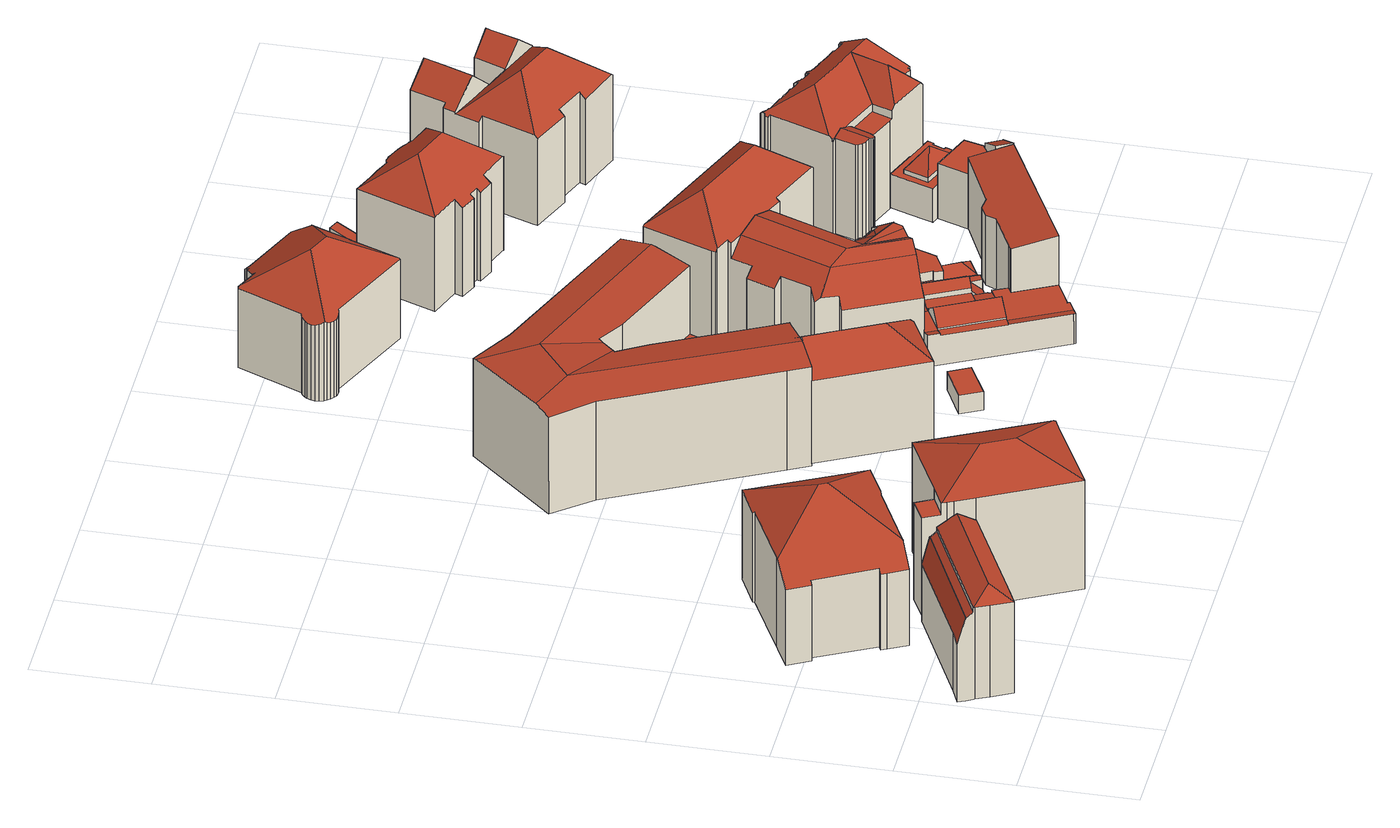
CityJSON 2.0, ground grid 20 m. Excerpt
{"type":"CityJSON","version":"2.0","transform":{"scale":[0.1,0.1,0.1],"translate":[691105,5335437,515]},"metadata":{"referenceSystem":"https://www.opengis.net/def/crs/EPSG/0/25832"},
"CityObjects":{
"building1":{"type":"Building","attributes":{"Gemeindeschluessel":"09162000","HoeheDach":"535.017","HoeheGrund":"515.490","Methode":"2000","NiedrigsteTraufeDesGebaeudes":"526.383","Geometrietyp2DReferenz":"3000","function":"31001_9998","roofType":"3200","measuredHeight":19.53,"storeysAboveGround":4},"geometry":[{"type":"MultiSurface","lod":"2","boundaries":[[[0,1,2,3]],[[4,5,6,7,8,9,10,11,12,13]],[[14,15,16,17]],[[18,2,1,19,20]],[[21,22,23,24,25,26]],[[27,28,22,21,29,30]],[[10,9,31,32]],[[0,33,27,30,34,1]],[[34,30,29,21,26,19,1]],[[31,9,8,16,15]],[[3,2,18,35]],[[36,37,38,35,18,20,39,40,32,31,15,14]],[[40,39,12,11]],[[28,27,33,0,3,35,38,37,36,14,17,7,6,5,4,24,23,22]],[[40,11,10,32]],[[20,19,26,25,13,12,39]],[[17,16,8,7]],[[4,13,25,24]]],"semantics":{"surfaces":[{"type":"WallSurface"},{"type":"RoofSurface"},{"type":"GroundSurface"}],"values":[0,0,0,1,0,0,0,0,1,1,0,0,0,2,1,1,0,0]}}]},
"building2":{"type":"Building","attributes":{"Gemeindeschluessel":"09162000","HoeheDach":"539.490","HoeheGrund":"516.291","Methode":"2000","NiedrigsteTraufeDesGebaeudes":"530.683","Geometrietyp2DReferenz":"3000","function":"31001_9998","roofType":"3200","measuredHeight":23.2,"storeysAboveGround":3},"geometry":[{"type":"MultiSurface","lod":"2","boundaries":[[[41,42,43,44]],[[45,46,47,48]],[[49,50,51,52]],[[42,47,46,53,54,55,56,57,58,59,60,61,43]],[[62,63,50,49]],[[62,49,52,64,65,66,67,68,45,48,41,44,69,70,71,72,73,74,75]],[[76,77,74,73]],[[68,53,46,45]],[[48,47,42,41]],[[58,78,77,59]],[[43,61,60,79,71,70,69,44]],[[66,55,54,67]],[[75,78,63,62]],[[71,79,80,72]],[[74,77,78,75]],[[72,80,76,73]],[[59,77,76,80,79,60]],[[51,50,63,78,58,57]],[[67,54,53,68]],[[66,65,64,52,51,57,56,55]]],"semantics":{"surfaces":[{"type":"WallSurface"},{"type":"RoofSurface"},{"type":"GroundSurface"}],"values":[0,0,0,1,0,2,0,0,0,1,0,0,0,0,0,0,1,1,0,0]}}]},
"building3":{"type":"Building","attributes":{"Gemeindeschluessel":"09162000","HoeheDach":"541.440","HoeheGrund":"516.565","Methode":"2000","NiedrigsteTraufeDesGebaeudes":"535.180","Geometrietyp2DReferenz":"3000","function":"31001_9998","roofType":"3200","measuredHeight":24.88,"storeysAboveGround":5},"geometry":[{"type":"MultiSurface","lod":"2","boundaries":[[[81,82,83,84,85,86,87]],[[88,89,81,87,90,91,92]],[[87,86,93,94,90]],[[95,96,93,97,98]],[[99,98,97,85,84]],[[96,100,94,93]],[[88,92,101,102]],[[103,84,83,104]],[[100,102,101,105,94]],[[95,98,99,106]],[[85,97,93,86]],[[88,102,100,96,95,106,103,104,107,89]],[[106,99,84,103]],[[107,82,81,89]],[[104,83,82,107]],[[91,90,94,105]],[[91,105,101,92]]],"semantics":{"surfaces":[{"type":"RoofSurface"},{"type":"WallSurface"},{"type":"GroundSurface"}],"values":[0,1,0,1,0,1,1,1,1,1,0,2,1,1,1,1,0]}}]},
"building4":{"type":"Building","attributes":{"Gemeindeschluessel":"09162000","HoeheDach":"536.538","HoeheGrund":"516.279","Methode":"2000","NiedrigsteTraufeDesGebaeudes":"531.311","Geometrietyp2DReferenz":"3000","function":"31001_9998","roofType":"3200","measuredHeight":20.26,"storeysAboveGround":5},"geometry":[{"type":"MultiSurface","lod":"2","boundaries":[[[108,109,110,111,112]],[[108,112,113,114]],[[115,116,117,118,119]],[[108,114,120,121,116,115,122,109]],[[122,123,110,109]],[[123,124,111,110]],[[117,116,121,125]],[[126,120,114,113]],[[119,118,124,123]],[[126,113,112,111,124,118,117,125]],[[115,119,123,122]],[[120,126,125,121]]],"semantics":{"surfaces":[{"type":"WallSurface"},{"type":"GroundSurface"},{"type":"RoofSurface"}],"values":[0,0,0,1,0,2,0,0,2,2,0,0]}}]},
"building5":{"type":"Building","attributes":{"Gemeindeschluessel":"09162000","HoeheDach":"536.020","HoeheGrund":"515.800","Methode":"2000","NiedrigsteTraufeDesGebaeudes":"534.341","Geometrietyp2DReferenz":"3000","function":"31001_9998","roofType":"3100","measuredHeight":20.22,"storeysAboveGround":4},"geometry":[{"type":"MultiSurface","lod":"2","boundaries":[[[127,128,129,130,131]],[[132,133,134,135]],[[136,137,138,139]],[[140,141,142,132,135,143,144]],[[133,132,142,145]],[[146,143,135,134]],[[131,147,148,127]],[[149,150,137,136]],[[140,144,151,152,153,154]],[[155,140,154,156]],[[146,157,151,144,143]],[[158,153,152,159]],[[151,157,159,152]],[[150,149,160,161]],[[139,138,129,128]],[[146,134,133,145,160,149,136,139,128,127,148,162,163,158,159,157]],[[150,161,164,155,130,129,138,137]],[[165,156,154,153,158,163]],[[148,147,166,162]],[[164,141,140,155]],[[166,165,163,162]],[[166,147,131,130,155,156,165]],[[160,145,142,141,164,161]]],"semantics":{"surfaces":[{"type":"WallSurface"},{"type":"RoofSurface"},{"type":"GroundSurface"}],"values":[0,0,0,1,0,0,0,0,1,1,0,0,0,0,0,2,1,0,0,1,0,1,0]}}]},
"building6":{"type":"Building","attributes":{"Gemeindeschluessel":"09162000","HoeheDach":"520.263","HoeheGrund":"516.763","Methode":"1000","NiedrigsteTraufeDesGebaeudes":"520.263","Geometrietyp2DReferenz":"3000","function":"31001_2000","roofType":"1000","measuredHeight":3.5,"storeysAboveGround":1},"geometry":[{"type":"MultiSurface","lod":"2","boundaries":[[[167,168,169,170]],[[167,171,172,168]],[[169,173,174,170]],[[168,172,173,169]],[[170,174,171,167]],[[173,172,171,174]]],"semantics":{"surfaces":[{"type":"GroundSurface"},{"type":"WallSurface"},{"type":"RoofSurface"}],"values":[0,1,1,1,1,2]}}]},
"building7":{"type":"Building","attributes":{"Gemeindeschluessel":"09162000","HoeheDach":"521.580","HoeheGrund":"516.445","Methode":"1000","NiedrigsteTraufeDesGebaeudes":"521.580","Geometrietyp2DReferenz":"3000","function":"31001_9998","roofType":"1000","measuredHeight":5.13,"storeysAboveGround":1},"geometry":[{"type":"MultiSurface","lod":"2","boundaries":[[[175,176,177,178]],[[175,178,179,180,181,182,183,184,185,186,187,188,189,190,191,192,193]],[[191,194,195,192]],[[188,187,196,197,198,189]],[[184,199,200,185]],[[179,201,202,180]],[[198,203,194,191,190,189]],[[193,204,176,175]],[[185,200,205,186]],[[197,196,205,200,199,206,207,208,202,201,177,176,204,195,194,203,198]],[[178,177,201,179]],[[186,205,196,187]],[[181,208,207,182]],[[183,206,199,184]],[[182,207,206,183]],[[180,202,208,181]],[[192,195,204,193]]],"semantics":{"surfaces":[{"type":"WallSurface"},{"type":"GroundSurface"},{"type":"RoofSurface"}],"values":[0,1,0,0,0,0,0,0,0,2,0,0,0,0,0,0,0]}}]},
"building8":{"type":"Building","attributes":{"Gemeindeschluessel":"09162000","HoeheDach":"517.161","HoeheGrund":"515.432","Methode":"1000","NiedrigsteTraufeDesGebaeudes":"517.161","Geometrietyp2DReferenz":"3000","function":"51009_1610","roofType":"1000","measuredHeight":1.73},"geometry":[{"type":"MultiSurface","lod":"2","boundaries":[[[209,210,211,212]],[[213,214,215,216]],[[217,213,216,218,209,212]],[[211,210,219,215,214,220]],[[218,219,210,209]],[[212,211,220,217]],[[216,215,219,218]],[[217,220,214,213]]],"semantics":{"surfaces":[{"type":"WallSurface"},{"type":"GroundSurface"},{"type":"RoofSurface"}],"values":[0,0,1,2,0,0,0,0]}}]},
"building9":{"type":"Building","attributes":{"Gemeindeschluessel":"09162000","HoeheDach":"524.370","HoeheGrund":"516.428","Methode":"2000","NiedrigsteTraufeDesGebaeudes":"519.646","Geometrietyp2DReferenz":"3000","function":"31001_9998","roofType":"1000","measuredHeight":7.94},"geometry":[{"type":"MultiSurface","lod":"2","boundaries":[[[221,222,223,224]],[[225,226,227,228,229,230,231]],[[232,233,234,235,236,237,238,239]],[[240,241,242,243,244,245,246,247]],[[248,242,241,249,250,251,252,253]],[[254,255,256,257,227,226]],[[258,259,229,228]],[[260,261,262]],[[247,246,238,237,263,264,265,266]],[[267,268,269]],[[243,262,261,270,244]],[[221,271,272,273,274,222]],[[275,276,252]],[[277,278,279,280]],[[277,281,282,259,258,278]],[[224,223,283,284]],[[285,230,286]],[[287,288,235,234]],[[287,234,233,286,230,229,259,282]],[[271,221,224,284,289,290,291,292,293,294,295,296,236,235,288,281,277,280,297]],[[288,287,282,281]],[[271,297,298,299,257,256,300,272]],[[294,293,301,276,275,269,268,302]],[[250,249,303,304]],[[254,226,225,305,306]],[[280,279,298,297]],[[227,299,298,279,278,258,228]],[[296,263,237,236]],[[295,264,263,296]],[[242,248,273,272,300,255,260,262,243]],[[246,239,238]],[[290,307,308,291]],[[295,294,302,265,264]],[[306,305,309,310]],[[307,311,283,223,222,274,248,253,312,308]],[[268,267,266,265,302]],[[292,291,308,312,313]],[[257,299,227]],[[307,290,289,311]],[[301,313,312,253,252,276]],[[284,283,311,289]],[[245,244,270,310,309,231,230,285]],[[305,225,231,309]],[[292,313,301,293]],[[240,303,249,241]],[[261,260,255,254,306,310,270]],[[247,266,267,314,304,303,240]],[[251,250,304,314]],[[233,232,286]],[[275,252,251,314,267,269]],[[245,285,286,232,239,246]],[[255,300,256]],[[248,274,273]]],"semantics":{"surfaces":[{"type":"WallSurface"},{"type":"RoofSurface"},{"type":"GroundSurface"}],"values":[0,0,0,0,0,1,0,0,1,0,1,0,0,0,0,0,0,0,1,2,0,0,0,1,0,0,1,0,0,1,0,0,0,1,1,1,0,0,0,1,0,0,1,0,1,0,0,0,0,1,1,0,0]}}]},
"building10":{"type":"Building","attributes":{"Gemeindeschluessel":"09162000","HoeheDach":"537.286","HoeheGrund":"516.280","Methode":"2000","NiedrigsteTraufeDesGebaeudes":"528.507","Geometrietyp2DReferenz":"3000","function":"31001_9998","roofType":"3200","measuredHeight":21.01,"storeysAboveGround":3},"geometry":[{"type":"MultiSurface","lod":"2","boundaries":[[[315,316,317,318]],[[319,320,321,322]],[[323,324,325,326]],[[327,328,329,330]],[[330,329,331,332]],[[333,334,335,336]],[[337,338,339,340,341,342]],[[343,344,345,346,347]],[[348,349,321,320,350,351,352,353,317,316,343,347,354,355]],[[356,351,350,357]],[[357,350,320,319]],[[325,358,334,333,359,326]],[[360,361,362,363,336,335]],[[364,365,366,332,331,367,346,345]],[[368,369,370,371]],[[362,361,372,373]],[[374,375,376,377]],[[378,322,321,349,348,379]],[[318,317,353,380]],[[316,315,381,382,344,343]],[[383,380,353,352,351,356]],[[377,376,384,385]],[[366,365,364,382,381,315,318,380,383,356,357,319,322,378,379,386,338,337,342,368,371,387,323,326,359,333,336,363,362,373,388,374,377,385,327,330,332]],[[371,370,389,387]],[[386,379,348,355,339,338]],[[385,384,328,327]],[[354,347,346,367,331,329,328,384,376,375,390,372,361,360]],[[372,390,375,374,388,373]],[[364,345,344,382]],[[387,389,324,323]],[[341,340,339,355,354,360,335,334,358,325,324,389,370,369]],[[342,341,369,368]]],"semantics":{"surfaces":[{"type":"WallSurface"},{"type":"RoofSurface"},{"type":"GroundSurface"}],"values":[0,0,0,0,0,0,0,1,1,0,0,0,0,0,0,0,0,0,0,0,0,0,2,0,0,0,1,0,0,0,1,0]}}]},
"building11":{"type":"Building","attributes":{"Gemeindeschluessel":"09162000","HoeheDach":"531.320","HoeheGrund":"516.450","Methode":"2000","NiedrigsteTraufeDesGebaeudes":"530.608","Geometrietyp2DReferenz":"3000","function":"51009_1610","roofType":"2100","measuredHeight":14.87},"geometry":[{"type":"MultiSurface","lod":"2","boundaries":[[[391,392,393,394]],[[395,396,392,391]],[[393,392,396,397]],[[398,395,391,394]],[[398,397,396,395]],[[394,393,397,398]]],"semantics":{"surfaces":[{"type":"WallSurface"},{"type":"RoofSurface"},{"type":"GroundSurface"}],"values":[0,0,1,2,0,0]}}]},
"building12":{"type":"Building","attributes":{"Gemeindeschluessel":"09162000","HoeheDach":"523.460","HoeheGrund":"516.370","Methode":"2000","NiedrigsteTraufeDesGebaeudes":"521.640","Geometrietyp2DReferenz":"3000","function":"31001_9998","roofType":"1000","measuredHeight":7.09,"storeysAboveGround":2},"geometry":[{"type":"MultiSurface","lod":"2","boundaries":[[[399,400,401,402,403]],[[281,404,405,288]],[[280,406,407,400]],[[280,400,399,277]],[[408,277,399,403,409,404,281]],[[407,410,401,400]],[[411,412,413]],[[414,415,416,417]],[[418,419,420,421,406,280,277,408,281,288,235,414,417]],[[405,404,409,422,423,424,416,415,425]],[[235,425,415,414]],[[288,405,425,235]],[[412,411,426,420,419,418,417,416,424]],[[401,410,426,411,413,402]],[[410,407,406,421,420,426]],[[403,402,413,412,424,423,422,409]]],"semantics":{"surfaces":[{"type":"RoofSurface"},{"type":"WallSurface"},{"type":"GroundSurface"}],"values":[0,1,1,1,1,0,0,1,2,0,1,1,1,0,1,1]}}]},
"building13":{"type":"Building","attributes":{"Gemeindeschluessel":"09162000","HoeheDach":"539.240","HoeheGrund":"515.110","Methode":"2000","NiedrigsteTraufeDesGebaeudes":"527.992","Geometrietyp2DReferenz":"3000","function":"31001_9998","roofType":"3200","measuredHeight":24.13,"storeysAboveGround":6},"geometry":[{"type":"MultiSurface","lod":"2","boundaries":[[[427,428,429,430,431]],[[432,433,434]],[[435,436,437,438]],[[439,440,441,442,443]],[[444,445,436,435]],[[446,447,448,449,450,451]],[[452,453,454,455,456,457]],[[458,459,460,461]],[[462,463,464,465,466,467]],[[468,469,470,471,472,473,474,460,459,475]],[[476,477,434,478]],[[436,445,479,469,468,480,437]],[[481,482,483,484]],[[485,475,459,458]],[[461,460,474,486]],[[430,429,487,488,489]],[[447,490,491,448]],[[492,483,482,491,490]],[[470,493,471]],[[494,451,450,495]],[[463,462,433,432,496,477,476,479,445,444]],[[466,465,443,442,497,431,430,489]],[[498,455,454,492,490,447,446,499,493,470]],[[438,437,480,500]],[[479,476,478,469]],[[501,473,472,502]],[[453,452,503,428,427,440,439,464,463,444,435,438,500,485,458,461,486,501,502,504,505,494,495,506,481,484]],[[478,507,470,469]],[[504,499,446,505]],[[440,427,431,497,441]],[[489,488,508,434]],[[504,502,472,471,493,499]],[[498,470,507]],[[467,466,489,434]],[[485,500,480,468,475]],[[498,434,508,457,456]],[[495,450,449,506]],[[442,441,497]],[[481,506,449,448,491,482]],[[456,455,498]],[[477,496,434]],[[503,487,429,428]],[[503,452,457,508,488,487]],[[498,507,478,434]],[[505,446,451,494]],[[434,496,432]],[[453,484,483,492,454]],[[439,443,465,464]],[[486,474,473,501]],[[467,434,433,462]]],"semantics":{"surfaces":[{"type":"WallSurface"},{"type":"RoofSurface"},{"type":"GroundSurface"}],"values":[0,1,0,0,0,1,0,0,0,1,1,1,0,0,0,1,1,1,0,0,0,1,1,0,1,0,2,1,0,0,1,0,0,0,0,1,0,1,0,0,1,0,0,1,0,0,0,0,0,1]}}]},
"building14":{"type":"Building","attributes":{"Gemeindeschluessel":"09162000","HoeheDach":"531.087","HoeheGrund":"516.480","Methode":"1000","NiedrigsteTraufeDesGebaeudes":"529.802","Geometrietyp2DReferenz":"3000","function":"31001_9998","roofType":"1000","measuredHeight":14.61,"storeysAboveGround":2},"geometry":[{"type":"MultiSurface","lod":"2","boundaries":[[[509,510,511,512]],[[513,514,515,516]],[[514,517,518,519,520,521,511,510,522,515]],[[516,523,509,512,524,525,526,527,528,513]],[[525,520,519,526]],[[527,518,517,528]],[[516,515,522,523]],[[526,519,518,527]],[[524,521,520,525]],[[528,517,514,513]],[[512,511,521,524]],[[523,522,510,509]]],"semantics":{"surfaces":[{"type":"WallSurface"},{"type":"RoofSurface"},{"type":"GroundSurface"}],"values":[0,0,1,2,0,0,0,0,0,0,0,0]}}]},
"building15":{"type":"Building","attributes":{"Gemeindeschluessel":"09162000","HoeheDach":"539.440","HoeheGrund":"515.700","Methode":"2000","NiedrigsteTraufeDesGebaeudes":"532.639","Geometrietyp2DReferenz":"3000","function":"31001_9998","roofType":"3200","measuredHeight":23.74,"storeysAboveGround":4},"geometry":[{"type":"MultiSurface","lod":"2","boundaries":[[[529,530,531,532]],[[533,534,535,536,537,538]],[[539,540,530,529]],[[541,542,543,544]],[[532,531,545,546]],[[534,533,547,548,549,550,551,552,553,554,555,556,557,558,559,560,561,562,563,564,539,529,532,546,541,544,565,566,567,568,569,570,535]],[[561,571,572,562]],[[569,568,567,573,574,575]],[[544,543,576,565]],[[577,578,550,549,548,579]],[[551,580,581,552]],[[566,582,573,567]],[[583,584,585,586,587,581,580,578,577,579,588,589,590,591]],[[585,584,583,557,556,555]],[[590,589,592,575,574,573,582,576,543,542,545,531,530,540,593,594,572,571,595]],[[562,572,594,563]],[[560,595,571,561]],[[596,595,560,559]],[[588,597,538,537,536,592,589]],[[594,593,540,539,564,563]],[[592,536,535,570,569,575]],[[558,557,583,591,596,559]],[[552,581,587,553]],[[553,587,586,554]],[[546,545,542,541]],[[547,533,538,597,588,579,548]],[[550,578,580,551]],[[554,586,585,555]],[[591,590,595,596]],[[565,576,582,566]]],"semantics":{"surfaces":[{"type":"WallSurface"},{"type":"GroundSurface"},{"type":"RoofSurface"}],"values":[0,0,0,0,0,1,0,0,0,0,0,0,2,0,2,0,0,0,2,0,0,0,0,0,0,0,0,0,2,0]}}]},
"building16":{"type":"Building","attributes":{"Gemeindeschluessel":"09162000","HoeheDach":"519.273","HoeheGrund":"516.000","Methode":"1000","NiedrigsteTraufeDesGebaeudes":"519.273","Geometrietyp2DReferenz":"3000","function":"51009_1610","roofType":"1000","measuredHeight":3.27},"geometry":[{"type":"MultiSurface","lod":"2","boundaries":[[[598,599,600,601]],[[602,603,604,605]],[[600,599,604,603]],[[601,600,603,602]],[[602,605,598,601]],[[605,604,599,598]]],"semantics":{"surfaces":[{"type":"WallSurface"},{"type":"RoofSurface"},{"type":"GroundSurface"}],"values":[0,0,1,0,2,0]}}]},
"building17":{"type":"Building","attributes":{"Gemeindeschluessel":"09162000","HoeheDach":"531.297","HoeheGrund":"516.298","Methode":"2000","NiedrigsteTraufeDesGebaeudes":"520.530","Geometrietyp2DReferenz":"3000","function":"31001_9998","roofType":"1000","measuredHeight":15,"storeysAboveGround":2},"geometry":[{"type":"MultiSurface","lod":"2","boundaries":[[[606,607,608,609]],[[610,611,612,613,606,609]],[[614,615,616,617]],[[618,619,620,621]],[[607,622,621,620]],[[610,617,616,623,611]],[[624,622,607,606,613]],[[618,625,626,615,614,619]],[[609,608,617,610]],[[627,625,618,621,622,624,628]],[[620,619,614,617,608,607]],[[627,629,626,625]],[[624,613,612,628]],[[627,628,612,611,623,629]],[[616,615,626,629,623]]],"semantics":{"surfaces":[{"type":"WallSurface"},{"type":"RoofSurface"},{"type":"GroundSurface"}],"values":[0,1,0,0,0,0,0,0,0,2,1,0,0,0,1]}}]},
"building18":{"type":"Building","attributes":{"Gemeindeschluessel":"09162000","HoeheDach":"526.659","HoeheGrund":"516.350","Methode":"2000","NiedrigsteTraufeDesGebaeudes":"522.807","Geometrietyp2DReferenz":"3000","function":"31001_9998","roofType":"9999","measuredHeight":10.31,"storeysAboveGround":1},"geometry":[{"type":"MultiSurface","lod":"2","boundaries":[[[630,631,632,633]],[[634,635,636,637]],[[633,632,635,634]],[[637,636,631,630]],[[638,639,640,641]],[[642,636,635]],[[643,644,645,646]],[[647,648,649,650,651,652,653,654]],[[632,642,635]],[[655,656,657,658,659,640,639,660,661,662,663,645,644,664,665,666,649,648,647,654,667,668,669,670],[637,630,633,634]],[[671,672,659,658,657,673]],[[674,660,639,638]],[[641,640,659,672]],[[675,676,677,643,646,678,679,680,674,638,641,672,671,673,681,682,683,684,685,686,653,652,651,650]],[[646,645,663,678]],[[674,680,679,662,661,660]],[[650,649,666,675]],[[642,631,636]],[[632,631,642]],[[682,681,673,657,656,655,670,683]],[[675,666,665,676]],[[678,663,662,679]],[[670,669,668,667,654,653,686,685,684,683]],[[643,677,676,665,664,644]]],"semantics":{"surfaces":[{"type":"WallSurface"},{"type":"RoofSurface"},{"type":"GroundSurface"}],"values":[0,0,0,0,0,1,0,0,1,1,0,0,0,2,0,0,0,1,1,0,0,0,0,0]}}]},
"building19":{"type":"Building","attributes":{"Gemeindeschluessel":"09162000","HoeheDach":"539.410","HoeheGrund":"516.190","Methode":"2000","NiedrigsteTraufeDesGebaeudes":"521.222","Geometrietyp2DReferenz":"3000","function":"31001_9998","roofType":"3200","measuredHeight":23.22,"storeysAboveGround":4},"geometry":[{"type":"MultiSurface","lod":"2","boundaries":[[[687,688,689]],[[690,691,692,693,694,695]],[[696,697,698,699]],[[700,701,702,703]],[[704,705,706,707]],[[708,709,710,711]],[[712,713,714,715,716]],[[717,718,719,720,721,722]],[[723,724,725,726]],[[727,728,729,730]],[[731,732,733,734]],[[735,736,737,738]],[[739,740,741,742]],[[743,744,745,746]],[[747,748,749,750]],[[751,752,753,754]],[[755,756,752,751]],[[757,715,714,758,759,760]],[[761,762,725,724,763,764]],[[765,760,766,767]],[[768,769,770,771,772,773,750,749]],[[774,775,733,732,776,777,778,779,780,757,760,765,781,782]],[[783,779,778,784]],[[738,737,719,718]],[[785,786,787,788]],[[789,790,791,792,793,794]],[[795,796,797,798,799,800]],[[699,698,801,802]],[[689,688,803,764,758,804]],[[771,770,805,806]],[[807,808,809,810]],[[811,701,700,812,813,814]],[[810,809,815,816]],[[817,818,744,743]],[[819,820,814,813]],[[821,822,764,763,789,794,823,824,825,826,702,701,811,814,820,787,786,827,801,698,697,828,829,830,831,805,770,769,768,749,748,741,740,832,833,834,745,744,818,835,836,691,690,695,710,709,837,815,809,808,838,839,840,841]],[[842,843,844,845,707,706,846,847,687,689,804,713,712,848]],[[849,850,851,852,853,854,855,856,857]],[[858,859,797,796]],[[742,741,748,747]],[[860,848,712,716,780,779,783]],[[724,721,720,719,737,736,790,789,763]],[[861,824,823,862]],[[863,762,761,864]],[[865,835,818,817]],[[866,838,808,807]],[[800,799,728,727]],[[791,790,736,735]],[[746,745,834,867]],[[868,828,697,696]],[[715,757,780,716]],[[767,766,760,759,758,764,822,821,852,851]],[[869,829,828,868]],[[867,834,833,870]],[[806,805,831,871]],[[871,831,830,872]],[[692,691,836,873]],[[854,853,756,755]],[[730,729,849,857]],[[839,838,866,874,875,840]],[[864,761,847,846]],[[711,710,695,694]],[[816,815,837,876]],[[734,733,775,877]],[[722,721,724,723]],[[713,804,758,714]],[[821,841,753,752,756,853,852]],[[718,717,722,723,726,878,704,707,845,844,843,842,848,860,783,784,879,880,731,734,877,881,882,883,858,796,795,800,727,730,857,856,855,854,755,751,754,884,875,874,866,807,810,816,876,708,711,694,693,692,873,865,817,743,746,867,870,885,739,742,747,750,773,772,771,806,871,872,869,868,696,699,802,886,785,788,819,813,812,700,703,887,888,861,862,793,792,791,735,738]],[[762,863,705,704,878,726,725]],[[870,833,832,885]],[[876,837,709,708]],[[880,776,732,731]],[[885,832,740,739]],[[802,801,827,886]],[[826,825,888,887,703,702]],[[788,787,820,819]],[[888,825,824,861]],[[872,830,829,869]],[[886,827,786,785]],[[873,836,835,865]],[[862,823,794,793]],[[753,841,840,875,884,754]],[[883,889,859,858]],[[877,775,774,881]],[[687,847,761,764,803,688]],[[706,705,863,864,846]],[[767,851,850]],[[882,881,774,782,889,883]],[[880,879,784,778,777,776]],[[798,797,859,889,782,781,765,767,850,849,729,728,799]]],"semantics":{"surfaces":[{"type":"RoofSurface"},{"type":"WallSurface"},{"type":"GroundSurface"}],"values":[0,1,1,1,1,1,0,1,1,1,1,1,1,1,1,1,1,1,0,1,1,0,1,1,1,1,1,1,0,1,1,1,1,1,1,0,1,1,1,1,1,0,1,1,1,1,1,1,1,1,1,0,1,1,1,1,1,1,1,1,1,1,1,1,1,1,0,2,1,1,1,1,1,1,1,1,1,1,1,1,1,1,1,1,0,0,1,1,1,0]}}]},
"building20":{"type":"Building","attributes":{"Gemeindeschluessel":"09162000","HoeheDach":"539.550","HoeheGrund":"516.160","Methode":"2000","NiedrigsteTraufeDesGebaeudes":"532.570","Geometrietyp2DReferenz":"3000","function":"31001_9998","roofType":"3200","measuredHeight":23.39,"storeysAboveGround":4},"geometry":[{"type":"MultiSurface","lod":"2","boundaries":[[[890,891,892,893]],[[893,892,894,895]],[[896,897,898,899,900,901]],[[902,903,904,905,906,907]],[[908,909,910,911]],[[912,913,914,915,916,917]],[[915,914,918,919,920,921]],[[922,923,924,925,926,927]],[[925,924,928,929,930,931]],[[932,933,921,920,934,935]],[[899,898,936,937,938]],[[901,900,891,890]],[[939,940,912,917,909,908]],[[905,904,941,942]],[[943,911,910,932,935,944,945,946,947]],[[927,926,925,931,948,949,950,951]],[[908,911,943]],[[952,953,941,904,903]],[[894,892,891,900,899,938,952,903,902]],[[954,955,956,957,897,896,901,890,893,895,907,906,905,942,958,959,960,961,962,930,929,928,963,964,946,945,944,935,934,920,919,918]],[[917,916,915,921,933,932,910,909]],[[957,936,898,897]],[[952,938,937,940,939,908,943,947,965,966,967,953]],[[949,948,931,930,962,961]],[[966,965,922,927,951,967]],[[965,947,946,964,963,928,924,923,922]],[[957,956,955,954,918,914,913,912,940,937,936]],[[960,950,949,961]],[[941,953,967,951,950,960,959,958,942]],[[895,894,902,907]]],"semantics":{"surfaces":[{"type":"WallSurface"},{"type":"RoofSurface"},{"type":"GroundSurface"}],"values":[0,0,0,0,0,1,0,1,0,0,1,0,0,0,0,1,1,1,1,2,1,0,1,0,0,0,0,0,0,0]}}]}
},
"vertices":[
[49,56,5],[49,56,180],[31,91,180],[31,91,5],[237,204,5],[230,219,5],[224,229,5],[218,241,5],[218,241,114],[224,229,164],[224,229,162],[230,219,172],[230,219,180],[237,204,190],[6,139,5],[6,139,114],[35,152,116],[35,152,5],[20,114,180],[63,100,200],[19,115,180],[260,161,181],[260,161,5],[245,189,5],[243,194,5],[243,194,197],[245,189,200],[78,70,5],[87,74,5],[87,74,180],[78,70,180],[12,127,164],[12,127,162],[70,66,5],[70,66,180],[20,114,5],[12,127,5],[18,116,5],[19,115,5],[18,116,180],[18,116,172],
[61,386,13],[61,386,157],[40,424,157],[40,424,13],[121,289,13],[121,289,163],[68,389,162],[68,389,13],[293,322,13],[293,322,185],[176,263,185],[176,263,13],[113,285,158],[118,276,158],[135,244,158],[173,261,183],[176,262,185],[223,394,245],[216,407,245],[83,446,185],[79,444,183],[305,325,13],[305,325,183],[176,262,13],[173,261,13],[135,244,13],[118,276,13],[113,285,13],[79,444,13],[83,446,13],[87,448,13],[205,508,13],[204,511,13],[264,541,13],[361,354,13],[204,511,183],[264,541,183],[361,354,183],[87,448,185],[205,508,185],
[237,204,224],[243,194,224],[260,161,224],[343,3,224],[380,121,264],[352,174,264],[234,211,224],[218,241,16],[237,204,16],[233,212,224],[233,212,202],[218,241,202],[391,292,224],[274,232,224],[497,82,16],[391,292,16],[496,85,225],[497,82,224],[482,75,224],[274,232,16],[258,262,202],[258,262,16],[343,3,16],[260,161,16],[274,232,202],[482,75,16],[243,194,16],
[714,555,13],[605,499,13],[605,499,171],[660,527,215],[714,555,171],[752,480,173],[752,480,13],[801,375,13],[765,451,13],[765,451,173],[798,380,176],[801,375,171],[763,486,13],[777,457,13],[698,321,13],[698,321,171],[725,404,215],[777,457,164],[763,486,163],
[605,499,8],[714,555,8],[714,555,197],[656,525,210],[605,499,198],[662,817,197],[662,817,8],[846,747,8],[846,747,196],[709,590,8],[709,590,194],[725,560,194],[725,560,8],[563,931,210],[606,838,197],[612,845,198],[870,807,209],[873,815,210],[612,845,8],[870,807,8],[586,535,198],[586,535,8],[618,764,8],[618,764,195],[894,869,199],[596,985,198],[523,1030,195],[519,1025,196],[484,870,210],[412,906,200],[894,869,8],[523,1030,8],[596,985,8],[585,814,8],[585,814,197],[441,814,8],[388,880,8],[588,817,196],[388,880,193],[441,814,197],
[844,330,18],[863,295,18],[800,262,18],[781,298,18],[844,330,53],[863,295,53],[800,262,53],[781,298,53],
[838,728,14],[838,728,66],[829,709,66],[829,709,14],[818,690,14],[806,673,14],[792,656,14],[778,641,14],[762,626,14],[745,613,14],[728,601,14],[709,590,14],[618,764,14],[586,812,14],[585,814,14],[596,826,14],[613,845,14],[663,817,14],[846,747,14],[613,845,66],[663,817,66],[618,764,66],[586,812,66],[585,814,66],[745,613,66],[728,601,66],[818,690,66],[806,673,66],[596,826,66],[846,747,66],[709,590,66],[762,626,66],[778,641,66],[792,656,66],
[911,716,4],[911,716,22],[887,655,22],[887,655,4],[876,739,4],[876,739,22],[910,726,22],[910,726,4],[850,670,4],[907,718,4],[907,718,22],[850,670,22],
[1074,279,14],[1074,279,67],[1065,274,67],[1065,274,14],[1078,348,77],[1078,348,71],[1081,342,65],[1078,348,65],[1078,348,68],[1041,419,68],[1041,419,77],[1031,437,71],[1031,437,68],[1044,444,68],[1044,444,14],[942,393,14],[942,393,69],[972,408,69],[972,408,71],[982,389,73],[1034,289,73],[1034,289,68],[1019,318,68],[982,389,68],[982,389,66],[975,403,69],[982,389,69],[1040,292,67],[1009,276,94],[983,263,73],[983,263,70],[972,258,70],[983,263,67],[1047,333,71],[1051,325,63],[1060,309,46],[1091,324,46],[1090,354,66],[1090,354,68],[1047,333,63],[1047,333,68],[1024,321,68],[928,385,69],[925,384,69],[921,382,69],[931,363,69],[928,362,70],[916,356,74],[916,356,70],[1011,403,68],[1059,308,14],[1059,308,63],[1062,303,63],[1062,303,67],[968,256,70],[968,256,71],[1097,341,14],[1097,341,66],[1100,335,66],[1100,335,14],[1067,398,14],[1067,398,68],[1062,272,67],[1062,272,14],[1041,419,66],[1038,425,68],[1070,400,68],[1070,400,14],[1098,202,14],[1052,179,14],[1054,175,14],[1019,158,14],[1017,161,14],[906,374,14],[925,384,14],[928,385,14],[1102,330,14],[1102,330,66],[1091,324,65],[1060,309,63],[1017,161,71],[906,374,74],[957,376,94],[931,363,73],[1063,340,88],[1047,333,77],[1052,179,67],[1054,175,67],[1026,411,88],[1011,403,77],[1098,202,67],[1034,165,67],[1019,158,71],[931,363,70],
[815,1209,13],[815,1209,165],[657,1276,165],[657,1276,13],[631,1278,13],[631,1278,159],[626,1282,160],[626,1282,13],[624,1324,13],[624,1324,158],[629,1329,160],[629,1329,13],[789,1449,13],[789,1449,135],[789,1447,137],[789,1447,13],[899,1403,135],[899,1403,13],[635,1332,13],[635,1332,163],[683,1444,165],[683,1444,13],[618,1295,13],[619,1292,13],[619,1292,163],[618,1295,161],[617,1299,160],[617,1299,13],[816,1212,167],[850,1299,167],[857,1297,162],[885,1367,162],[771,1319,223],[622,1287,162],[624,1285,161],[637,1275,159],[644,1274,160],[649,1274,161],[650,1274,162],[730,1336,223],[620,1290,164],[644,1274,13],[637,1275,13],[632,1330,161],[632,1330,13],[685,1444,167],[729,1426,166],[729,1426,13],[685,1444,13],[857,1297,13],[885,1367,13],[885,1368,13],[885,1368,161],[616,1306,13],[616,1306,158],[617,1312,157],[617,1312,13],[732,1431,162],[732,1431,13],[769,1448,13],[769,1448,142],[774,1445,142],[774,1445,13],[624,1285,13],[622,1287,13],[650,1274,13],[816,1212,13],[850,1299,13],[649,1274,13],[778,1453,136],[778,1453,13],[620,1290,13],[620,1319,13],[733,1432,13],[620,1319,157],[733,1432,161],
[1060,498,15],[1060,498,156],[1056,486,163],[1056,486,15],[1028,510,15],[1028,510,156],[1023,499,163],[1023,499,15],
[1097,341,67],[1100,335,67],[1108,362,82],[1091,393,82],[1074,384,67],[1067,398,85],[1070,400,85],[1135,353,14],[1135,353,67],[1074,384,14],[1074,384,85],[1134,354,68],[1111,400,66],[1112,403,66],[1110,402,66],[1064,496,14],[1064,496,85],[1136,468,85],[1136,468,14],[1112,403,14],[1111,400,14],[1110,399,14],[1134,354,14],[1091,393,85],[1110,402,85],[1112,403,85],[1044,444,85],[1110,399,67],
[1056,486,1],[1023,499,1],[1023,499,168],[1045,491,168],[1056,486,167],[1013,428,183],[1036,440,184],[979,494,184],[928,385,1],[928,385,130],[867,505,130],[867,505,1],[1064,496,1],[1060,498,1],[1060,498,160],[1063,496,160],[1064,496,160],[942,393,1],[942,393,149],[911,716,189],[994,757,242],[958,844,187],[956,845,185],[910,725,185],[908,718,185],[1021,523,1],[1072,654,1],[1072,654,188],[1070,648,184],[1070,648,157],[1021,523,157],[884,559,1],[884,559,156],[904,612,156],[904,612,1],[1044,444,183],[1044,444,1],[1064,495,1],[1064,495,160],[1050,459,184],[1050,459,183],[867,539,149],[904,532,184],[965,689,184],[938,699,156],[923,662,156],[909,668,141],[889,618,141],[863,548,142],[990,417,198],[991,417,198],[942,513,198],[968,406,184],[881,512,148],[1221,742,1],[1221,742,185],[1172,615,185],[1172,615,1],[863,548,1],[889,618,1],[1028,510,161],[1023,519,156],[1008,480,184],[1134,702,242],[1218,743,187],[1169,616,188],[938,699,184],[908,718,1],[910,725,1],[1013,428,184],[1059,495,162],[1043,659,184],[940,705,189],[881,512,1],[909,668,1],[923,662,1],[1028,510,1],[940,705,1],[911,716,1],[956,845,1],[1004,674,198],[1023,520,156],
[1074,279,15],[1074,279,150],[1140,312,150],[1140,312,15],[1098,202,15],[1098,202,161],[1062,272,150],[1062,272,15],[1336,325,161],[1301,391,150],[1191,339,150],[1170,342,148],[1149,331,148],[1065,274,150],[1065,274,15],[1149,331,15],[1170,342,15],[1191,339,15],[1301,391,15],[1336,325,15],
[1061,1283,7],[1061,1283,181],[1069,1283,178],[1069,1283,7],[1100,1101,7],[1112,1132,7],[1152,1234,7],[1152,1234,187],[1112,1132,187],[1100,1101,186],[1053,1281,7],[1053,1281,184],[1085,1279,7],[1085,1279,176],[1092,1276,177],[1092,1276,7],[1077,1282,177],[1077,1282,7],[1099,1102,7],[1043,1122,7],[1042,1121,7],[1037,1108,7],[1008,1119,7],[1010,1126,7],[992,1133,7],[990,1126,7],[960,1138,7],[964,1150,7],[965,1152,7],[910,1172,7],[909,1173,7],[963,1310,7],[999,1296,7],[1019,1289,7],[1045,1278,7],[1048,1279,7],[1098,1271,7],[1104,1265,7],[1108,1258,7],[1109,1256,7],[1111,1250,7],[1148,1236,7],[999,1296,187],[1019,1289,188],[1108,1258,185],[1109,1256,187],[1111,1250,190],[1098,1271,179],[1042,1121,187],[1037,1108,177],[1043,1122,187],[1008,1119,176],[1010,1126,182],[1104,1265,182],[965,1152,188],[964,1150,187],[960,1138,177],[990,1126,177],[992,1133,182],[1099,1102,188],[1065,1193,244],[997,1218,244],[910,1172,188],[1148,1236,191],[1048,1279,187],[1045,1278,188],[963,1310,187],[909,1173,187],[1100,1101,187],
[1073,1365,10],[1073,1365,43],[1019,1289,43],[1019,1289,10],[999,1296,10],[999,1296,43],[1054,1373,43],[1054,1373,10],
[1393,417,55],[1393,417,118],[1384,384,118],[1384,384,55],[1378,380,55],[1392,354,55],[1436,377,55],[1407,411,55],[1322,351,118],[1322,351,163],[1378,380,128],[1378,380,118],[1301,391,13],[1301,391,118],[1320,444,118],[1320,444,13],[1393,417,13],[1392,354,128],[1407,411,13],[1336,325,13],[1336,325,163],[1390,353,13],[1436,377,13],[1390,353,130],
[1411,475,78],[1411,475,86],[1395,432,86],[1395,432,78],[1323,460,78],[1323,460,86],[1339,503,86],[1339,503,78],[1411,422,14],[1411,422,78],[1407,411,78],[1407,411,14],[1367,468,117],[1420,455,14],[1420,455,78],[1424,453,78],[1424,453,14],[1345,520,78],[1417,492,78],[1436,485,78],[1436,485,14],[1417,492,14],[1345,520,14],[1333,524,14],[1333,524,78],[1312,447,78],[1317,445,78],[1320,444,78],[1390,418,78],[1393,417,78],[1408,424,78],[1409,427,78],[1415,442,78],[1419,441,78],[1426,470,78],[1428,475,78],[1432,474,78],[1327,507,78],[1311,464,78],[1306,449,78],[1305,449,78],[1390,418,14],[1393,417,14],[1320,444,14],[1408,424,14],[1432,474,14],[1428,475,14],[1426,470,14],[1419,441,14],[1415,442,14],[1409,427,14],[1317,445,14],[1312,447,14],[1305,449,14],[1306,449,14],[1311,464,14],[1327,507,14],
[1416,492,203],[1394,540,244],[1346,519,203],[1337,696,203],[1347,692,203],[1347,692,12],[1337,696,12],[1327,699,12],[1327,699,203],[1421,667,12],[1421,667,201],[1420,665,203],[1420,665,12],[1476,645,12],[1476,645,202],[1475,643,203],[1475,643,12],[1444,483,12],[1444,483,62],[1436,485,66],[1436,485,12],[1319,705,12],[1319,705,201],[1328,702,201],[1328,702,12],[1333,524,180],[1339,522,180],[1353,557,180],[1293,580,180],[1279,545,180],[1506,625,12],[1509,624,12],[1509,624,190],[1506,625,195],[1503,625,199],[1503,625,12],[1464,520,12],[1464,520,198],[1459,521,198],[1459,521,12],[1235,560,12],[1235,560,194],[1247,595,194],[1247,595,12],[1264,535,12],[1264,535,194],[1258,534,196],[1258,534,12],[1509,633,12],[1509,633,195],[1512,632,190],[1512,632,12],[1387,683,12],[1387,683,199],[1387,680,201],[1387,680,12],[1375,682,12],[1375,682,203],[1375,683,202],[1375,683,12],[1390,679,12],[1390,679,201],[1389,676,203],[1389,676,12],[1283,717,12],[1283,717,196],[1286,717,199],[1286,717,12],[1280,710,12],[1280,710,196],[1293,580,189],[1353,557,195],[1293,580,195],[1280,584,195],[1436,526,195],[1458,518,195],[1460,589,244],[1418,605,244],[1265,590,203],[1265,590,195],[1250,596,195],[1397,673,203],[1404,670,203],[1405,670,203],[1405,670,12],[1404,670,12],[1397,673,12],[1247,537,202],[1253,535,199],[1269,537,192],[1271,539,191],[1274,541,191],[1277,545,190],[1279,545,189],[1249,547,203],[1245,538,203],[1277,545,12],[1274,541,12],[1446,657,12],[1446,657,201],[1446,655,203],[1446,655,12],[1511,641,196],[1512,640,195],[1512,640,12],[1511,641,12],[1504,643,12],[1504,643,196],[1235,553,12],[1236,549,12],[1236,549,197],[1235,553,196],[1235,555,195],[1235,555,12],[1435,659,203],[1435,659,12],[1394,542,244],[1339,522,195],[1407,673,201],[1407,673,12],[1293,715,12],[1293,715,201],[1298,713,201],[1298,713,12],[1475,646,202],[1475,646,12],[1465,650,12],[1465,650,201],[1297,710,203],[1297,710,12],[1358,688,12],[1358,688,203],[1464,648,12],[1464,648,203],[1317,643,244],[1377,620,244],[1501,637,201],[1496,638,202],[1496,636,203],[1480,641,203],[1435,661,202],[1416,669,201],[1419,676,196],[1412,678,196],[1409,672,201],[1389,687,196],[1382,690,196],[1379,683,201],[1358,691,201],[1348,694,201],[1318,703,203],[1295,722,196],[1291,725,195],[1290,725,195],[1288,720,199],[1339,522,12],[1346,519,12],[1416,492,12],[1422,490,12],[1422,490,73],[1422,490,195],[1333,524,12],[1241,597,191],[1242,599,191],[1242,599,195],[1244,604,199],[1284,708,199],[1284,708,12],[1244,604,12],[1242,599,12],[1241,597,12],[1239,544,12],[1239,544,199],[1279,545,12],[1496,638,12],[1501,637,12],[1458,518,62],[1436,526,73],[1358,691,12],[1295,722,12],[1379,683,12],[1416,669,12],[1419,676,12],[1382,690,12],[1409,672,12],[1412,678,12],[1348,694,12],[1291,725,12],[1290,725,12],[1318,703,12],[1253,535,12],[1458,518,12],[1271,539,12],[1269,537,12],[1247,537,12],[1245,538,12],[1243,540,12],[1288,720,12],[1389,687,12],[1435,661,12],[1480,641,12],[1496,636,12],[1243,540,202],
[1304,1020,12],[1304,1020,186],[1248,1042,187],[1248,1042,12],[1245,1032,177],[1245,1032,12],[1374,983,12],[1376,982,12],[1376,982,176],[1374,983,178],[1300,1010,176],[1300,1010,12],[1172,1061,178],[1174,1067,184],[1209,1158,184],[1209,1158,12],[1174,1067,12],[1172,1061,12],[1353,1151,176],[1353,1151,178],[1353,1152,178],[1353,1152,176],[1428,1123,178],[1446,1173,178],[1450,1183,178],[1412,1195,212],[1409,1187,212],[1391,1137,212],[1450,1183,12],[1412,1195,12],[1374,1206,12],[1374,1206,179],[1308,1169,178],[1328,1218,178],[1341,1253,178],[1296,1271,222],[1283,1236,222],[1263,1186,222],[1341,1253,12],[1296,1271,12],[1258,1285,12],[1258,1285,184],[1354,1152,178],[1373,1201,179],[1373,1201,12],[1354,1152,12],[1380,992,176],[1428,1122,176],[1331,1079,245],[1391,1137,176],[1428,1123,176],[1202,1162,176],[1202,1162,12],[1325,1162,176],[1353,1152,12],[1325,1162,12],[1308,1168,12],[1308,1168,176],[1244,1250,184],[1234,1223,184],[1227,1225,178],[1218,1204,178],[1261,1106,245],[1218,1203,176],[1446,1173,12],[1428,1123,12],[1428,1122,12],[1380,992,12],[1218,1203,12],[1218,1204,12],[1227,1225,12],[1234,1223,12],[1244,1250,12],[1328,1218,12],[1308,1169,12],[1308,1169,176],[1263,1186,176],[1218,1204,176]
]}
